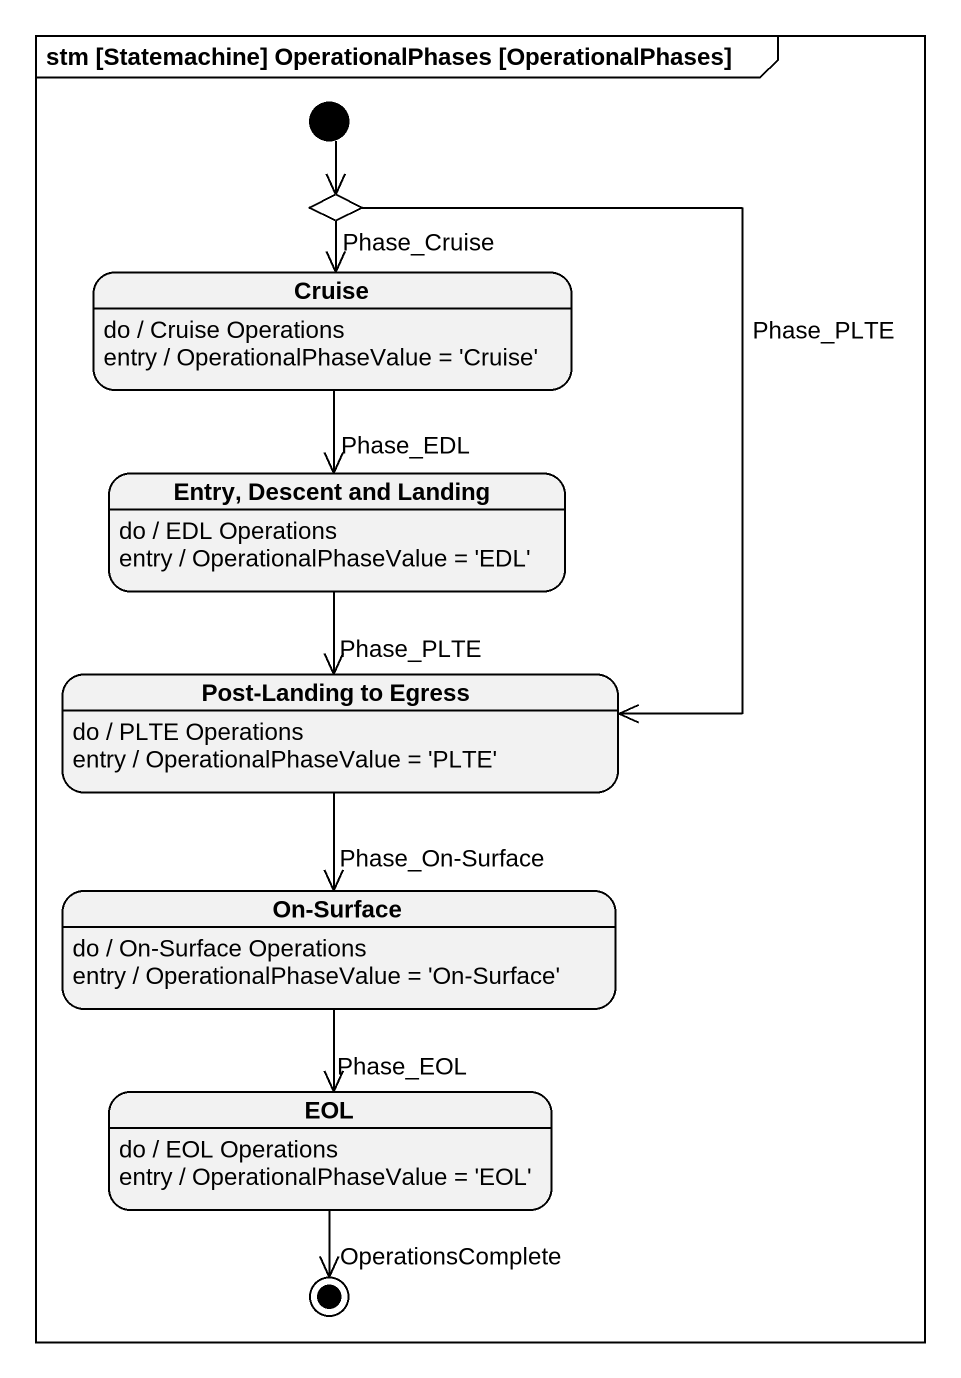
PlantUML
@startuml
mainframe stm [Statemachine] OperationalPhases [OperationalPhases]
hide empty description
state choice1 <<choice>>
state Cruise
Cruise : do / Cruise Operations
Cruise : entry / OperationalPhaseValue = 'Cruise'
state "Entry, Descent and Landing" as Entry_Descent_and_Landing
Entry_Descent_and_Landing : do / EDL Operations
Entry_Descent_and_Landing : entry / OperationalPhaseValue = 'EDL'
state "Post-Landing to Egress" as Post_Landing_to_Egress
Post_Landing_to_Egress : do / PLTE Operations
Post_Landing_to_Egress : entry / OperationalPhaseValue = 'PLTE'
state "On-Surface" as On_Surface
On_Surface : do / On-Surface Operations
On_Surface : entry / OperationalPhaseValue = 'On-Surface'
state EOL
EOL : do / EOL Operations
EOL : entry / OperationalPhaseValue = 'EOL'
[*] --> choice1
choice1 --> Cruise : Phase_Cruise
choice1 --> Post_Landing_to_Egress : Phase_PLTE
Cruise --> Entry_Descent_and_Landing : Phase_EDL
Entry_Descent_and_Landing --> Post_Landing_to_Egress : Phase_PLTE
Post_Landing_to_Egress --> On_Surface : Phase_On-Surface
On_Surface --> EOL : Phase_EOL
EOL --> [*] : OperationsComplete
@enduml
